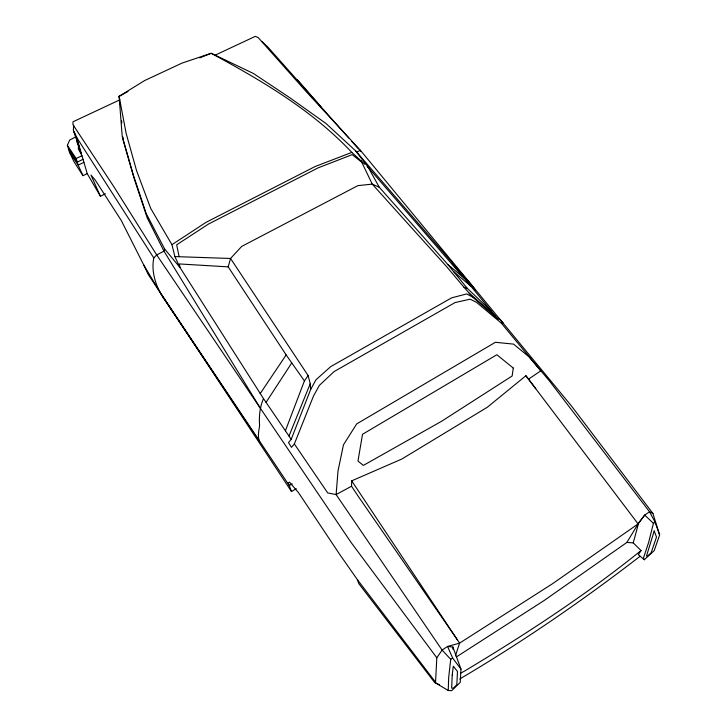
<?xml version="1.0" encoding="UTF-8"?>
<svg xmlns="http://www.w3.org/2000/svg" width="727" height="727" viewBox="0 0 727 727"><rect width="100%" height="100%" fill="white"/><g stroke="black" fill="none" stroke-linecap="round" stroke-linejoin="round"><path stroke-width="1.09" d="M452.857 649.193L452.876 647.039L447.568 646.439L442.098 650.083L436.809 657.771L435.555 682.208L434.528 682.353L358.784 583.608L357.384 579.664L339.8 554.537L298.461 492.588L289.573 482.201L288.228 482.873L291.5 491.543L296.28 488.689M457.41 639.869L358.475 496.668L351.541 486.227L351.695 480.856L401.813 459.046L487.326 407.247L525.912 375.732L535.772 388.709M452.876 647.039L460.991 669.131L460.246 682.353L451.712 690.65L448.232 690.505L448.677 677.446L450.731 659.298L442.098 650.083L336.11 494.578L338.01 470.96L343.471 444.815L356.684 423.923L495.387 342.29L513.535 344.116L528.911 356.721L549.149 380.566L649.556 511.799L655.109 522.204L659.625 534.945L654.218 550.612L644.267 559.745L638.342 554.665L641.041 550.575L633.253 542.878L626.874 542.442L544.214 600.457L456.638 656.754M77.198 140.729L77.126 142.674L79.179 147.508M73.645 125.271L73.363 130.206L76.644 137.412L81.397 153.697L78.271 146.5M164.656 249.016L163.993 251.151L156.687 254.904L153.779 257.967C151.089 271.598 155.623 285.347 162.712 296.934L259.603 441.634C257.331 436.654 258.857 430.847 259.584 425.668C258.921 416.435 259.793 407.165 263.492 398.596L179.942 267.436L164.656 249.016L146.191 213.529L133.141 174.353L122.191 136.213L119.11 96.337L144.7 80.524L182.041 63.095L211.166 53.28L253.378 73.454L289.737 97.672L325.887 123.417L355.748 150.952L473.313 287.065L475.54 290.455M78.698 145.773L78.316 148.799L81.997 155.723L87.213 173.608L100.417 196.263L105.424 193.809M655.109 522.204L653.419 523.34L648.657 542.351L643.495 557.9L644.267 559.745M633.253 542.878L638.624 523.013L644.695 515.043L649.556 511.799L652.919 513.462L659.625 534.945M285.402 430.784L304.422 380.903L286.156 354.921L228.196 266.873L230.541 258.476L241.691 246.417L357.893 185.63L372.251 184.122L379.321 187.284L447.877 264.573L467.252 288.337L491.625 311.365M455.429 655.854L459.582 643.141L552.447 583.772L638.115 523.903L644.695 515.043L653.419 523.34M291.209 439.317L310.629 389.545L315.936 379.83L330.676 366.635L451.621 297.852L466.643 293.926L472.523 296.97L497.895 318.971L499.967 319.389L503.511 323.406L501.294 323.088L476.594 302.396L470.096 299.179L455.038 302.577L334.011 371.633L319.362 385.401L313.491 396.024L294.362 443.943L291.472 447.341L288.519 442.616L291.209 439.317L263.492 398.596M288.982 436.046L310.238 383.729L308.13 375.568L230.541 258.476L174.889 256.576L171.945 244.681L150.707 208.395L136.576 170.709L126.125 133.332L119.11 96.337L127.97 91.538M87.213 173.608L82.969 175.661L74.072 161.857L69.41 151.988L67.375 145.336L69.665 140.075L75.672 136.912M626.874 542.442L638.115 523.903L525.912 375.732M266.064 402.376L291.772 362.873M260.148 393.661L286.156 354.921M304.422 380.903L308.13 375.568M641.041 550.575C585.408 595.449 525.212 634.626 463.99 671.439L460.973 672.929M640.105 556.264C583.081 600.257 523.631 641.187 461.636 677.873L459.709 679.063M528.529 379.176L540.761 370.843L501.294 323.088M450.731 659.298L452.639 658.026L447.568 646.439L459.582 643.141L351.695 480.856M171.945 244.681L206.005 222.362L315.091 166.538L351.813 152.406L364.8 164.293M292.19 483.9L289.31 485.609L160.231 292.599L143.637 264.782L121.2 220.354L95.201 180.023L90.984 175.062L100.417 196.263M351.541 486.227L336.11 494.578L327.695 492.915L294.362 443.943M356.63 152.197L360.383 150.271L571.331 405.802L652.919 513.462M83.923 162.339L78.152 165.111L69.41 151.988M82.969 175.661L78.152 165.111L76.171 158.513L81.997 155.723M83.042 159.331L77.253 162.112L68.483 148.962M119.919 99.799L72.982 121.8L72.964 124.699L113.994 186.921L156.687 254.904L351.059 542.424L436.809 657.771M214.665 55.397L255.313 36.35L258.312 37.695L306.849 92.338L360.383 150.271L360.774 151.552M199.761 57.869L211.166 53.28C261.665 80.588 312.201 110.186 351.813 152.406M228.196 266.873L179.342 263.946L179.942 267.436L174.889 256.576M360.91 160.485L372.251 184.122L446.623 266.636L463.917 287.147L467.252 288.337M439.581 684.798L434.528 682.353L448.232 690.505M361.764 162.257L352.222 154.624L318.099 167.882L208.504 224.052L176.679 244.799L179.115 256.713M297.27 79.597L320.998 106.887M355.748 150.952L369.47 168.864L467.952 282.667L473.313 287.065L452.194 263.501M447.877 264.573L464.344 278.259M453.848 271.843L470.732 286.038M463.917 287.147L469.151 293.126L495.496 316.054M261.756 41.494L267.79 46.991L348.787 138.075M367.135 166.574L369.47 168.864L367.608 166.219L379.321 187.284M351.786 141.447L358.529 149.026M469.151 293.126L472.523 296.97M323.206 109.486L324.678 111.213M467.952 282.667L497.895 318.971M357.384 579.664L435.555 682.208M452.639 658.026L460.991 669.131M67.375 145.336L76.171 158.513M291.5 491.543L148.099 274.233L143.637 264.782M76.644 137.412L153.779 257.967M260.366 408.265L163.993 251.151L147.199 217.855L134.113 178.442L123.172 140.302L122.918 137.03M78.87 146.472L73.972 131.941L76.044 136.794L80.297 151.325M119.11 96.337L119.519 98.072M120.146 102.552L120.328 104.67M121.636 120.646L121.809 122.836M310.238 383.729L310.629 389.545M452.203 675.065L451.676 688.169L453.475 688.096L456.82 684.67L457.483 671.494L453.312 666.205L452.203 675.065M513.28 368.062L512.144 375.977L441.407 421.378L363.373 465.407L357.975 461.082L362.509 434.31L496.859 354.731L513.28 368.062M654.209 530.955L646.567 555.81L647.103 556.528L651.165 552.693L656.499 537.062L654.209 530.955"/></g></svg>
